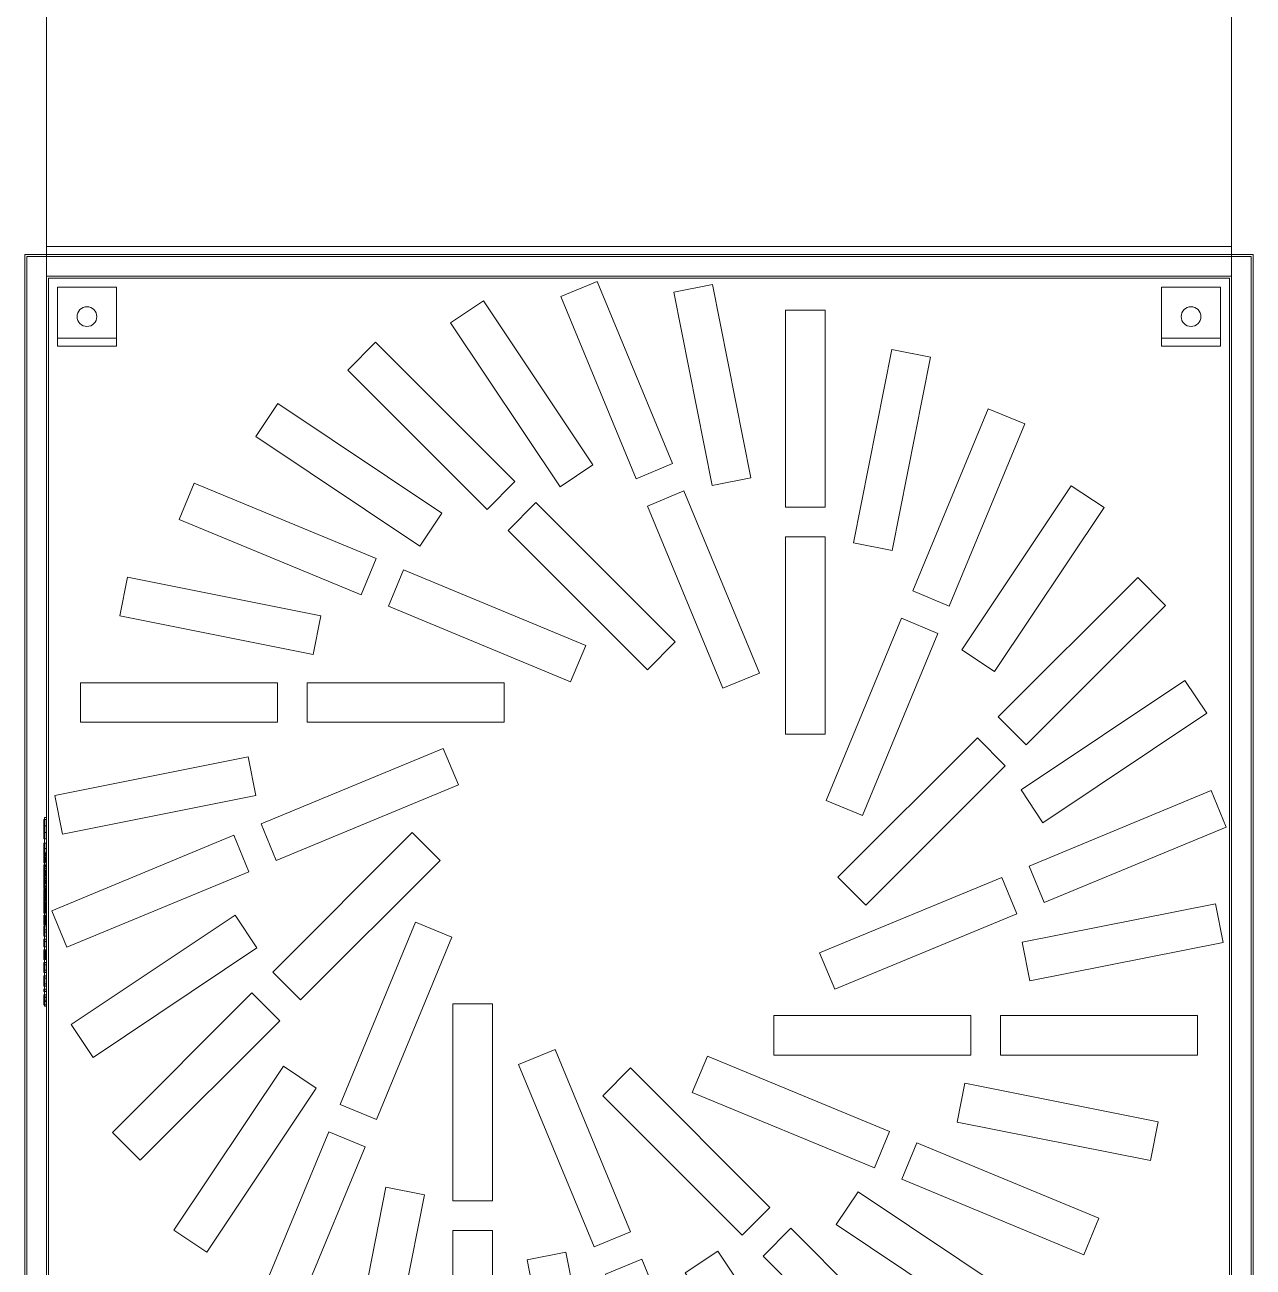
# Model space of a CAD drawing. Header units: inches. Extents: x -172 to 5713, y -54 to 3470.
# Drawn here: x 2893.8 to 2956.1, y 988.2 to 1051.2 of the extents above; entities that cross this region are included whole.
import ezdxf

# ---------------------------------------------------------------- set-up
doc = ezdxf.new("R2010")
doc.units = ezdxf.units.IN
doc.header["$MEASUREMENT"] = 0
doc.layers.add('MTY-EMIS-KANALI', color=150, linetype='Continuous', lineweight=0)
doc.layers.add('VDI3805_Objects', color=7, linetype='Continuous', lineweight=0)

# ---------------------------------------------------------------- blocks, each defined once
blk = doc.blocks.new('150_970_03')
at = {"layer": 'VDI3805_Objects', "color": 7}
for p, q in [((-0.0696, 0.3005), (-0.0696, 0.3015)), ((-0.0696, 0.3015), (0.026, 0.3015)), ((0.026, 0.3005), (-0.0696, 0.3005)), ((0.026, 0.3005), (0.026, 0.3015))]:
    blk.add_line(p, q, dxfattribs=at)
at = {"layer": 'VDI3805_Objects', "color": 38}
for p, q in [((-0.06715, 0.3018), (-0.06884, 0.3018)), ((-0.06884, 0.3018), (-0.06884, 0.3006)), ((-0.06884, 0.3018), (-0.0665964, 0.3018)), ((-0.06884, 0.3006), (-0.06715, 0.3006)), ((-0.0665964, 0.3006), (-0.06884, 0.3006)), ((-0.06527000000000001, 0.3018), (-0.06715, 0.3018)), ((-0.06715, 0.3018), (-0.06715, 0.3006)), ((-0.06715, 0.3006), (-0.06527000000000001, 0.3006)), ((-0.0665964, 0.3018), (-0.0665964, 0.3006)), ((-0.065, 0.3018), (-0.06527000000000001, 0.3018)), ((-0.06527000000000001, 0.3018), (-0.06527000000000001, 0.3006)), ((-0.06527000000000001, 0.3006), (-0.065, 0.3006)), ((-0.065, 0.3018), (-0.06382, 0.3018)), ((-0.065, 0.3018), (-0.065, 0.3006)), ((-0.06382, 0.3006), (-0.065, 0.3006)), ((-0.06382, 0.3018), (-0.06382, 0.3006)), ((-0.06094, 0.3018), (-0.06214, 0.3018)), ((-0.06214, 0.3006), (-0.06214, 0.3018)), ((-0.06094, 0.3006), (-0.06214, 0.3006)), ((-0.06094, 0.3006), (-0.06094, 0.3018)), ((-0.05834, 0.3018), (-0.05944, 0.3018)), ((-0.05944, 0.3018), (-0.05944, 0.3006)), ((-0.05944, 0.3018), (-0.0583325, 0.3018)), ((-0.05944, 0.3006), (-0.05834, 0.3006)), ((-0.0583325, 0.3006), (-0.05944, 0.3006)), ((-0.055325, 0.3018), (-0.05834, 0.3018)), ((-0.05834, 0.3018), (-0.05834, 0.3006)), ((-0.05834, 0.3006), (-0.055325, 0.3006)), ((-0.0583325, 0.3018), (-0.0583325, 0.3006)), ((-0.0583325, 0.3018), (-0.05534, 0.3018)), ((-0.05534, 0.3006), (-0.0583325, 0.3006)), ((-0.05534, 0.3018), (-0.05534, 0.3006)), ((-0.05534, 0.3018), (-0.05414, 0.3018)), ((-0.05414, 0.3006), (-0.05534, 0.3006)), ((-0.05414, 0.3018), (-0.055325, 0.3018)), ((-0.055325, 0.3018), (-0.055325, 0.3006)), ((-0.055325, 0.3006), (-0.05414, 0.3006)), ((-0.05414, 0.3018), (-0.05414, 0.3006)), ((-0.05134, 0.3018), (-0.05254, 0.3018)), ((-0.05254, 0.3018), (-0.05254, 0.3006)), ((-0.05254, 0.3006), (-0.05134, 0.3006)), ((-0.04864, 0.3018), (-0.05134, 0.3018)), ((-0.05134, 0.3018), (-0.05134, 0.3006)), ((-0.05134, 0.3006), (-0.04864, 0.3006)), ((-0.04864, 0.3018), (-0.04754, 0.3018)), ((-0.04864, 0.3018), (-0.04864, 0.3006)), ((-0.04754, 0.3006), (-0.04864, 0.3006)), ((-0.04754, 0.3018), (-0.04754, 0.3006)), ((-0.0459201, 0.3018), (-0.0459329, 0.3018)), ((-0.0459329, 0.3018), (-0.0459329, 0.3006)), ((-0.0459329, 0.3018), (-0.0453741, 0.3018)), ((-0.0459329, 0.3006), (-0.0459201, 0.3006)), ((-0.0453741, 0.3006), (-0.0459329, 0.3006)), ((-0.0453733, 0.3018), (-0.04593219999999999, 0.3018)), ((-0.04593219999999999, 0.3018), (-0.04593219999999999, 0.3006)), ((-0.04593219999999999, 0.3018), (-0.0459201, 0.3018)), ((-0.04593219999999999, 0.3006), (-0.0453733, 0.3006)), ((-0.0459201, 0.3006), (-0.04593219999999999, 0.3006)), ((-0.0459201, 0.3018), (-0.0455901, 0.3018)), ((-0.04558230000000001, 0.3018), (-0.0459201, 0.3018)), ((-0.0459201, 0.3018), (-0.0459201, 0.3006)), ((-0.0455901, 0.3006), (-0.0459201, 0.3006)), ((-0.0459201, 0.3006), (-0.04558230000000001, 0.3006)), ((-0.0455901, 0.3018), (-0.0455901, 0.3006)), ((-0.0455901, 0.3018), (-0.0453162, 0.3018)), ((-0.0453162, 0.3006), (-0.0455901, 0.3006)), ((-0.0453069, 0.3018), (-0.04558230000000001, 0.3018)), ((-0.04558230000000001, 0.3018), (-0.04558230000000001, 0.3006)), ((-0.04558230000000001, 0.3006), (-0.0453069, 0.3006)), ((-0.0453741, 0.3018), (-0.0453741, 0.3006)), ((-0.0453741, 0.3018), (-0.0447722, 0.3018)), ((-0.0447722, 0.3006), (-0.0453741, 0.3006)), ((-0.0447714, 0.3018), (-0.0453733, 0.3018)), ((-0.0453733, 0.3018), (-0.0453733, 0.3006)), ((-0.0453733, 0.3006), (-0.0447714, 0.3006)), ((-0.0453162, 0.3018), (-0.0453162, 0.3006)), ((-0.0453162, 0.3018), (-0.0449987, 0.3018)), ((-0.0449987, 0.3006), (-0.0453162, 0.3006)), ((-0.0449881, 0.3018), (-0.0453069, 0.3018)), ((-0.0453069, 0.3018), (-0.0453069, 0.3006)), ((-0.0453069, 0.3006), (-0.0449881, 0.3006)), ((-0.0449987, 0.3018), (-0.0449987, 0.3006)), ((-0.0449987, 0.3018), (-0.0446501, 0.3018)), ((-0.0446501, 0.3006), (-0.0449987, 0.3006)), ((-0.0446389, 0.3018), (-0.0449881, 0.3018)), ((-0.0449881, 0.3018), (-0.0449881, 0.3006)), ((-0.0449881, 0.3006), (-0.0446389, 0.3006)), ((-0.0447722, 0.3018), (-0.0447722, 0.3006)), ((-0.0447722, 0.3018), (-0.04414990000000001, 0.3018)), ((-0.04414990000000001, 0.3006), (-0.0447722, 0.3006)), ((-0.0441491, 0.3018), (-0.0447714, 0.3018)), ((-0.0447714, 0.3018), (-0.0447714, 0.3006)), ((-0.0447714, 0.3006), (-0.0441491, 0.3006)), ((-0.0446501, 0.3018), (-0.0446501, 0.3006)), ((-0.0446501, 0.3018), (-0.0442846, 0.3018)), ((-0.0442846, 0.3006), (-0.0446501, 0.3006)), ((-0.044273, 0.3018), (-0.0446389, 0.3018)), ((-0.0446389, 0.3018), (-0.0446389, 0.3006)), ((-0.0446389, 0.3006), (-0.044273, 0.3006)), ((-0.0442846, 0.3018), (-0.0442846, 0.3006)), ((-0.0442846, 0.3018), (-0.0439166, 0.3018)), ((-0.0439166, 0.3006), (-0.0442846, 0.3006)), ((-0.0439051, 0.3018), (-0.044273, 0.3018)), ((-0.044273, 0.3018), (-0.044273, 0.3006)), ((-0.044273, 0.3006), (-0.0439051, 0.3006)), ((-0.04414990000000001, 0.3018), (-0.04414990000000001, 0.3006)), ((-0.04414990000000001, 0.3018), (-0.04353030000000001, 0.3018)), ((-0.04353030000000001, 0.3006), (-0.04414990000000001, 0.3006)), ((-0.0435295, 0.3018), (-0.0441491, 0.3018)), ((-0.0441491, 0.3018), (-0.0441491, 0.3006)), ((-0.0441491, 0.3006), (-0.0435295, 0.3006)), ((-0.0439166, 0.3018), (-0.0439166, 0.3006)), ((-0.0439166, 0.3018), (-0.0435608, 0.3018)), ((-0.0435608, 0.3006), (-0.0439166, 0.3006)), ((-0.04355, 0.3018), (-0.0439051, 0.3018)), ((-0.0439051, 0.3018), (-0.0439051, 0.3006)), ((-0.0439051, 0.3006), (-0.04355, 0.3006)), ((-0.0435608, 0.3018), (-0.0435608, 0.3006)), ((-0.0435608, 0.3018), (-0.0432314, 0.3018)), ((-0.0432314, 0.3006), (-0.0435608, 0.3006)), ((-0.0432217, 0.3018), (-0.04355, 0.3018)), ((-0.04355, 0.3018), (-0.04355, 0.3006)), ((-0.04355, 0.3006), (-0.0432217, 0.3006)), ((-0.04353030000000001, 0.3018), (-0.04353030000000001, 0.3006)), ((-0.04353030000000001, 0.3018), (-0.0429366, 0.3018)), ((-0.0429366, 0.3006), (-0.04353030000000001, 0.3006)), ((-0.0429358, 0.3018), (-0.0435295, 0.3018)), ((-0.0435295, 0.3018), (-0.0435295, 0.3006)), ((-0.0435295, 0.3006), (-0.0429358, 0.3006)), ((-0.0432314, 0.3018), (-0.0432314, 0.3006)), ((-0.0432314, 0.3018), (-0.0429416, 0.3018)), ((-0.0429416, 0.3006), (-0.0432314, 0.3006)), ((-0.0429333, 0.3018), (-0.0432217, 0.3018)), ((-0.0432217, 0.3018), (-0.0432217, 0.3006)), ((-0.0432217, 0.3006), (-0.0429333, 0.3006)), ((-0.0429416, 0.3018), (-0.0429416, 0.3006)), ((-0.0429416, 0.3018), (-0.042703, 0.3018)), ((-0.042703, 0.3006), (-0.0429416, 0.3006)), ((-0.0429366, 0.3018), (-0.0429366, 0.3006)), ((-0.0429366, 0.3018), (-0.0423909, 0.3018)), ((-0.0423909, 0.3006), (-0.0429366, 0.3006)), ((-0.0423902, 0.3018), (-0.0429358, 0.3018)), ((-0.0429358, 0.3018), (-0.0429358, 0.3006)), ((-0.0429358, 0.3006), (-0.0423902, 0.3006)), ((-0.0426965, 0.3018), (-0.0429333, 0.3018)), ((-0.0429333, 0.3018), (-0.0429333, 0.3006)), ((-0.0429333, 0.3006), (-0.0426965, 0.3006)), ((-0.042703, 0.3018), (-0.042703, 0.3006)), ((-0.042703, 0.3018), (-0.0425251, 0.3018)), ((-0.0425251, 0.3006), (-0.042703, 0.3006)), ((-0.0425206, 0.3018), (-0.0426965, 0.3018)), ((-0.0426965, 0.3018), (-0.0426965, 0.3006)), ((-0.0426965, 0.3006), (-0.0425206, 0.3006)), ((-0.0425251, 0.3018), (-0.0425251, 0.3006)), ((-0.0425251, 0.3018), (-0.0424149, 0.3018)), ((-0.0424149, 0.3006), (-0.0425251, 0.3006)), ((-0.04241259999999999, 0.3018), (-0.0425206, 0.3018)), ((-0.0425206, 0.3018), (-0.0425206, 0.3006)), ((-0.0425206, 0.3006), (-0.04241259999999999, 0.3006)), ((-0.0424149, 0.3018), (-0.0424149, 0.3006)), ((-0.0424149, 0.3018), (-0.0423769, 0.3018)), ((-0.0423769, 0.3006), (-0.0424149, 0.3006)), ((-0.0423769, 0.3018), (-0.04241259999999999, 0.3018)), ((-0.04241259999999999, 0.3018), (-0.04241259999999999, 0.3006)), ((-0.04241259999999999, 0.3006), (-0.0423769, 0.3006)), ((-0.0423909, 0.3018), (-0.0423909, 0.3006)), ((-0.0423909, 0.3018), (-0.0419135, 0.3018)), ((-0.0419135, 0.3006), (-0.0423909, 0.3006)), ((-0.041913, 0.3018), (-0.0423902, 0.3018)), ((-0.0423902, 0.3018), (-0.0423902, 0.3006)), ((-0.0423902, 0.3006), (-0.041913, 0.3006)), ((-0.0423769, 0.3018), (-0.0423769, 0.3006)), ((-0.0419135, 0.3018), (-0.0419135, 0.3006)), ((-0.0419135, 0.3018), (-0.0415224, 0.3018)), ((-0.0415224, 0.3006), (-0.0419135, 0.3006)), ((-0.041522, 0.3018), (-0.041913, 0.3018)), ((-0.041913, 0.3018), (-0.041913, 0.3006)), ((-0.041913, 0.3006), (-0.041522, 0.3006)), ((-0.0415224, 0.3018), (-0.0415224, 0.3006)), ((-0.0415224, 0.3018), (-0.04123209999999999, 0.3018)), ((-0.04123209999999999, 0.3006), (-0.0415224, 0.3006)), ((-0.04123209999999999, 0.3018), (-0.04123209999999999, 0.3006)), ((-0.04123209999999999, 0.3018), (-0.0410534, 0.3018)), ((-0.0410534, 0.3006), (-0.04123209999999999, 0.3006)), ((-0.0410534, 0.3018), (-0.0410534, 0.3006)), ((-0.0410534, 0.3018), (-0.0409931, 0.3018)), ((-0.0409931, 0.3006), (-0.0410534, 0.3006)), ((-0.0409931, 0.3018), (-0.0409931, 0.3006)), ((-0.03944, 0.3018), (-0.03564, 0.3018)), ((-0.03944, 0.3018), (-0.03944, 0.3006)), ((-0.03944, 0.3018), (-0.03673999999999999, 0.3018)), ((-0.03564, 0.3006), (-0.03944, 0.3006)), ((-0.03673999999999999, 0.3006), (-0.03944, 0.3006)), ((-0.03673999999999999, 0.3018), (-0.03673999999999999, 0.3006)), ((-0.03564, 0.3018), (-0.03564, 0.3006)), ((-0.02894, 0.3018), (-0.03414, 0.3018)), ((-0.03414, 0.3018), (-0.03414, 0.3006)), ((-0.03414, 0.3018), (-0.03213999999999999, 0.3018)), ((-0.03414, 0.3006), (-0.02894, 0.3006)), ((-0.03213999999999999, 0.3006), (-0.03414, 0.3006)), ((-0.03213999999999999, 0.3018), (-0.03213999999999999, 0.3006)), ((-0.03213999999999999, 0.3018), (-0.03094, 0.3018)), ((-0.03094, 0.3006), (-0.03213999999999999, 0.3006)), ((-0.03094, 0.3018), (-0.03094, 0.3006)), ((-0.03094, 0.3018), (-0.02894, 0.3018)), ((-0.02894, 0.3006), (-0.03094, 0.3006)), ((-0.02894, 0.3018), (-0.02894, 0.3006)), ((-0.0280758, 0.3018), (-0.02812, 0.3018)), ((-0.02812, 0.3018), (-0.02812, 0.3006)), ((-0.02812, 0.3006), (-0.0280758, 0.3006)), ((-0.0280758, 0.3018), (-0.0279449, 0.3018)), ((-0.0280758, 0.3018), (-0.0280758, 0.3006)), ((-0.0279449, 0.3006), (-0.0280758, 0.3006)), ((-0.0279449, 0.3018), (-0.0279449, 0.3006)), ((-0.0279449, 0.3018), (-0.0277324, 0.3018)), ((-0.0277324, 0.3006), (-0.0279449, 0.3006)), ((-0.02776, 0.3006), (-0.02776, 0.3018)), ((-0.02776, 0.3018), (-0.0277227, 0.3018)), ((-0.0277227, 0.3006), (-0.02776, 0.3006)), ((-0.0277324, 0.3018), (-0.0277324, 0.3006)), ((-0.0277324, 0.3018), (-0.0274463, 0.3018)), ((-0.0274463, 0.3006), (-0.0277324, 0.3006)), ((-0.0277227, 0.3006), (-0.0277227, 0.3018)), ((-0.0277227, 0.3018), (-0.0276123, 0.3018)), ((-0.0276123, 0.3006), (-0.0277227, 0.3006)), ((-0.0276123, 0.3006), (-0.0276123, 0.3018)), ((-0.0276123, 0.3018), (-0.02743309999999999, 0.3018)), ((-0.02743309999999999, 0.3006), (-0.0276123, 0.3006)), ((-0.0274463, 0.3018), (-0.0274463, 0.3006)), ((-0.0274463, 0.3018), (-0.0270978, 0.3018)), ((-0.0270978, 0.3006), (-0.0274463, 0.3006)), ((-0.02743309999999999, 0.3006), (-0.02743309999999999, 0.3018)), ((-0.02743309999999999, 0.3018), (-0.0271918, 0.3018)), ((-0.0271918, 0.3006), (-0.02743309999999999, 0.3006)), ((-0.0271918, 0.3006), (-0.0271918, 0.3018)), ((-0.0271918, 0.3018), (-0.0268978, 0.3018)), ((-0.0268978, 0.3006), (-0.0271918, 0.3006)), ((-0.0270978, 0.3018), (-0.0270978, 0.3006)), ((-0.0270978, 0.3018), (-0.0267002, 0.3018)), ((-0.0267002, 0.3006), (-0.0270978, 0.3006)), ((-0.0269268, 0.3018), (-0.0269492, 0.3018)), ((-0.0269492, 0.3018), (-0.026941, 0.3018)), ((-0.0269492, 0.3018), (-0.0269492, 0.3006)), ((-0.0269492, 0.3006), (-0.026941, 0.3006)), ((-0.0269268, 0.3006), (-0.0269492, 0.3006)), ((-0.0262807, 0.3018), (-0.0269481, 0.3018)), ((-0.0269481, 0.3018), (-0.0269481, 0.3006)), ((-0.0269481, 0.3018), (-0.0264991, 0.3018)), ((-0.0269481, 0.3006), (-0.0262807, 0.3006)), ((-0.0264991, 0.3006), (-0.0269481, 0.3006)), ((-0.026941, 0.3006), (-0.0269481, 0.3006)), ((-0.026941, 0.3018), (-0.0269026, 0.3018)), ((-0.026941, 0.3018), (-0.026941, 0.3006)), ((-0.0269026, 0.3006), (-0.026941, 0.3006)), ((-0.0268748, 0.3018), (-0.0269268, 0.3018)), ((-0.0269268, 0.3018), (-0.0269268, 0.3006)), ((-0.0268748, 0.3006), (-0.0269268, 0.3006)), ((-0.0269026, 0.3018), (-0.0268356, 0.3018)), ((-0.0269026, 0.3018), (-0.0269026, 0.3006)), ((-0.0268356, 0.3006), (-0.0269026, 0.3006)), ((-0.0268978, 0.3006), (-0.0268978, 0.3018)), ((-0.0268978, 0.3018), (-0.0265624, 0.3018)), ((-0.0265624, 0.3006), (-0.0268978, 0.3006)), ((-0.0267953, 0.3018), (-0.0268748, 0.3018)), ((-0.0268748, 0.3018), (-0.0268748, 0.3006)), ((-0.0267953, 0.3006), (-0.0268748, 0.3006)), ((-0.0267427, 0.3018), (-0.0268356, 0.3018)), ((-0.0268356, 0.3018), (-0.0268356, 0.3006)), ((-0.0268356, 0.3006), (-0.0267427, 0.3006)), ((-0.0266915, 0.3018), (-0.0267953, 0.3018)), ((-0.0267953, 0.3018), (-0.0267953, 0.3006)), ((-0.0266915, 0.3006), (-0.0267953, 0.3006)), ((-0.0266277, 0.3018), (-0.0267427, 0.3018)), ((-0.0267427, 0.3018), (-0.0267427, 0.3006)), ((-0.0267427, 0.3006), (-0.0266277, 0.3006)), ((-0.0267002, 0.3018), (-0.0267002, 0.3006)), ((-0.0267002, 0.3018), (-0.0262687, 0.3018)), ((-0.0262687, 0.3006), (-0.0267002, 0.3006)), ((-0.0265677, 0.3018), (-0.0266915, 0.3018)), ((-0.0266915, 0.3018), (-0.0266915, 0.3006)), ((-0.0265677, 0.3006), (-0.0266915, 0.3006)), ((-0.0264952, 0.3018), (-0.0266277, 0.3018)), ((-0.0266277, 0.3018), (-0.0266277, 0.3006)), ((-0.0266277, 0.3006), (-0.0264952, 0.3006)), ((-0.0264288, 0.3018), (-0.0265677, 0.3018)), ((-0.0265677, 0.3018), (-0.0265677, 0.3006)), ((-0.0264288, 0.3006), (-0.0265677, 0.3006)), ((-0.0265624, 0.3006), (-0.0265624, 0.3018)), ((-0.0265624, 0.3018), (-0.0261985, 0.3018)), ((-0.0261985, 0.3006), (-0.0265624, 0.3006)), ((-0.02653, 0.3006), (-0.02653, 0.3018)), ((-0.02653, 0.3018), (-0.0265237, 0.3018)), ((-0.0265237, 0.3006), (-0.02653, 0.3006)), ((-0.0265237, 0.3006), (-0.0265237, 0.3018)), ((-0.0265237, 0.3018), (-0.0265049, 0.3018)), ((-0.0265049, 0.3006), (-0.0265237, 0.3006)), ((-0.0265049, 0.3006), (-0.0265049, 0.3018)), ((-0.0265049, 0.3018), (-0.0264744, 0.3018)), ((-0.0264744, 0.3006), (-0.0265049, 0.3006)), ((-0.0264991, 0.3018), (-0.0264991, 0.3006)), ((-0.0264991, 0.3018), (-0.02582, 0.3018)), ((-0.02582, 0.3006), (-0.0264991, 0.3006)), ((-0.0263507, 0.3018), (-0.0264952, 0.3018)), ((-0.0264952, 0.3018), (-0.0264952, 0.3006)), ((-0.0264952, 0.3006), (-0.0263507, 0.3006)), ((-0.0264744, 0.3006), (-0.0264744, 0.3018)), ((-0.0264744, 0.3018), (-0.0264333, 0.3018)), ((-0.0264333, 0.3006), (-0.0264744, 0.3006)), ((-0.0264333, 0.3006), (-0.0264333, 0.3018)), ((-0.0264333, 0.3018), (-0.0263833, 0.3018)), ((-0.0263833, 0.3006), (-0.0264333, 0.3006)), ((-0.0262807, 0.3018), (-0.0264288, 0.3018)), ((-0.0264288, 0.3018), (-0.0264288, 0.3006)), ((-0.0262807, 0.3006), (-0.0264288, 0.3006)), ((-0.0263833, 0.3006), (-0.0263833, 0.3018)), ((-0.0263833, 0.3018), (-0.0263263, 0.3018)), ((-0.0263263, 0.3006), (-0.0263833, 0.3006)), ((-0.0262, 0.3018), (-0.0263507, 0.3018)), ((-0.0263507, 0.3018), (-0.0263507, 0.3006)), ((-0.0263507, 0.3006), (-0.0262, 0.3006)), ((-0.0263263, 0.3006), (-0.0263263, 0.3018)), ((-0.0263263, 0.3018), (-0.0262644, 0.3018)), ((-0.0262644, 0.3006), (-0.0263263, 0.3006)), ((-0.0262807, 0.3018), (-0.0262807, 0.3006)), ((-0.0262687, 0.3018), (-0.0262687, 0.3006)), ((-0.0262687, 0.3018), (-0.02582, 0.3018)), ((-0.02582, 0.3006), (-0.0262687, 0.3006)), ((-0.0262644, 0.3006), (-0.0262644, 0.3018)), ((-0.0262, 0.3018), (-0.0262644, 0.3018)), ((-0.0262644, 0.3006), (-0.0262, 0.3006)), ((-0.02492, 0.3018), (-0.0262, 0.3018)), ((-0.0262, 0.3018), (-0.0262, 0.3006)), ((-0.02529, 0.3018), (-0.0262, 0.3018)), ((-0.0262, 0.3006), (-0.02492, 0.3006)), ((-0.0262, 0.3006), (-0.02529, 0.3006)), ((-0.0261985, 0.3006), (-0.0261985, 0.3018)), ((-0.0261985, 0.3018), (-0.02582, 0.3018)), ((-0.02582, 0.3006), (-0.0261985, 0.3006)), ((-0.02582, 0.3006), (-0.02582, 0.3018)), ((-0.02582, 0.3018), (-0.0254415, 0.3018)), ((-0.02582, 0.3018), (-0.0253713, 0.3018)), ((-0.02582, 0.3018), (-0.02582, 0.3006)), ((-0.02582, 0.3018), (-0.02529, 0.3018)), ((-0.0254415, 0.3006), (-0.02582, 0.3006)), ((-0.0253713, 0.3006), (-0.02582, 0.3006)), ((-0.02529, 0.3006), (-0.02582, 0.3006)), ((-0.0254415, 0.3006), (-0.0254415, 0.3018)), ((-0.0254415, 0.3018), (-0.0250776, 0.3018)), ((-0.0250776, 0.3006), (-0.0254415, 0.3006)), ((-0.0249398, 0.3018), (-0.0253713, 0.3018)), ((-0.0253713, 0.3018), (-0.0253713, 0.3006)), ((-0.0253713, 0.3006), (-0.0249398, 0.3006)), ((-0.02529, 0.3018), (-0.02529, 0.3006)), ((-0.02529, 0.3018), (-0.02492, 0.3018)), ((-0.02492, 0.3006), (-0.02529, 0.3006)), ((-0.0250776, 0.3006), (-0.0250776, 0.3018)), ((-0.0250776, 0.3018), (-0.0247422, 0.3018)), ((-0.0247422, 0.3006), (-0.0250776, 0.3006)), ((-0.0245422, 0.3018), (-0.0249398, 0.3018)), ((-0.0249398, 0.3018), (-0.0249398, 0.3006)), ((-0.0249398, 0.3006), (-0.0245422, 0.3006)), ((-0.02492, 0.3018), (-0.02492, 0.3006)), ((-0.0247422, 0.3006), (-0.0247422, 0.3018)), ((-0.0247422, 0.3018), (-0.0244482, 0.3018)), ((-0.0244482, 0.3006), (-0.0247422, 0.3006)), ((-0.0241937, 0.3018), (-0.0245422, 0.3018)), ((-0.0245422, 0.3018), (-0.0245422, 0.3006)), ((-0.0245422, 0.3006), (-0.0241937, 0.3006)), ((-0.0244482, 0.3006), (-0.0244482, 0.3018)), ((-0.0244482, 0.3018), (-0.0242069, 0.3018)), ((-0.0242069, 0.3006), (-0.0244482, 0.3006)), ((-0.0242069, 0.3006), (-0.0242069, 0.3018)), ((-0.0242069, 0.3018), (-0.0240277, 0.3018)), ((-0.0240277, 0.3006), (-0.0242069, 0.3006)), ((-0.0239076, 0.3018), (-0.0241937, 0.3018)), ((-0.0241937, 0.3018), (-0.0241937, 0.3006)), ((-0.0241937, 0.3006), (-0.0239076, 0.3006)), ((-0.0240277, 0.3006), (-0.0240277, 0.3018)), ((-0.0240277, 0.3018), (-0.0239173, 0.3018)), ((-0.0239173, 0.3006), (-0.0240277, 0.3006)), ((-0.0239173, 0.3006), (-0.0239173, 0.3018)), ((-0.02388, 0.3018), (-0.0239173, 0.3018)), ((-0.0239173, 0.3006), (-0.02388, 0.3006)), ((-0.0239076, 0.3018), (-0.0236951, 0.3018)), ((-0.0239076, 0.3018), (-0.0239076, 0.3006)), ((-0.0236951, 0.3006), (-0.0239076, 0.3006)), ((-0.02388, 0.3006), (-0.02388, 0.3018)), ((-0.0236951, 0.3018), (-0.0236951, 0.3006)), ((-0.0236951, 0.3018), (-0.0235642, 0.3018)), ((-0.0235642, 0.3006), (-0.0236951, 0.3006)), ((-0.0235642, 0.3018), (-0.0235642, 0.3006)), ((-0.0235642, 0.3018), (-0.02352, 0.3018)), ((-0.02352, 0.3006), (-0.0235642, 0.3006)), ((-0.02352, 0.3018), (-0.02352, 0.3006)), ((-0.0220498, 0.3018), (-0.0224002, 0.3018)), ((-0.0224002, 0.3018), (-0.0224002, 0.3006)), ((-0.0224002, 0.3018), (-0.0192902, 0.3018)), ((-0.0224002, 0.3006), (-0.0220498, 0.3006)), ((-0.0192902, 0.3006), (-0.0224002, 0.3006)), ((-0.0189398, 0.3018), (-0.0220498, 0.3018)), ((-0.0220498, 0.3018), (-0.0220498, 0.3006)), ((-0.0220498, 0.3006), (-0.0189398, 0.3006)), ((-0.01881, 0.3018), (-0.02192, 0.3018)), ((-0.02192, 0.3018), (-0.02192, 0.3006)), ((-0.02192, 0.3018), (-0.01351, 0.3018)), ((-0.02192, 0.3006), (-0.01881, 0.3006)), ((-0.01351, 0.3006), (-0.02192, 0.3006)), ((-0.0211948, 0.3018), (-0.0215452, 0.3018)), ((-0.0215452, 0.3018), (-0.0215452, 0.3006)), ((-0.0215452, 0.3018), (-0.0184352, 0.3018)), ((-0.0215452, 0.3006), (-0.0211948, 0.3006)), ((-0.0184352, 0.3006), (-0.0215452, 0.3006)), ((-0.0180848, 0.3018), (-0.0211948, 0.3018)), ((-0.0211948, 0.3018), (-0.0211948, 0.3006)), ((-0.0211948, 0.3006), (-0.0180848, 0.3006)), ((-0.0203468, 0.3018), (-0.0206972, 0.3018)), ((-0.0206972, 0.3018), (-0.0206972, 0.3006)), ((-0.0206972, 0.3018), (-0.0175872, 0.3018)), ((-0.0206972, 0.3006), (-0.0203468, 0.3006)), ((-0.0175872, 0.3006), (-0.0206972, 0.3006)), ((-0.0172368, 0.3018), (-0.0203468, 0.3018)), ((-0.0203468, 0.3018), (-0.0203468, 0.3006)), ((-0.0203468, 0.3006), (-0.0172368, 0.3006)), ((-0.0194916, 0.3018), (-0.019842, 0.3018)), ((-0.019842, 0.3018), (-0.019842, 0.3006)), ((-0.019842, 0.3018), (-0.016732, 0.3018)), ((-0.019842, 0.3006), (-0.0194916, 0.3006)), ((-0.016732, 0.3006), (-0.019842, 0.3006)), ((-0.0170779, 0.3018), (-0.0194916, 0.3018)), ((-0.0194916, 0.3018), (-0.0194916, 0.3006)), ((-0.0194916, 0.3006), (-0.0170779, 0.3006)), ((-0.0192902, 0.3018), (-0.0192902, 0.3006)), ((-0.0192902, 0.3018), (-0.0189398, 0.3018)), ((-0.0189398, 0.3006), (-0.0192902, 0.3006)), ((-0.0186438, 0.3018), (-0.0189942, 0.3018)), ((-0.0189942, 0.3018), (-0.0189942, 0.3006)), ((-0.0189942, 0.3018), (-0.0175758, 0.3018)), ((-0.0189942, 0.3006), (-0.0186438, 0.3006)), ((-0.0175758, 0.3006), (-0.0189942, 0.3006)), ((-0.0189398, 0.3018), (-0.0189398, 0.3006)), ((-0.0104, 0.3018), (-0.01881, 0.3018)), ((-0.01881, 0.3018), (-0.01881, 0.3006)), ((-0.01881, 0.3006), (-0.0104, 0.3006)), ((-0.0179262, 0.3018), (-0.0186438, 0.3018)), ((-0.0186438, 0.3018), (-0.0186438, 0.3006)), ((-0.0186438, 0.3006), (-0.0179262, 0.3006)), ((-0.0184352, 0.3018), (-0.0184352, 0.3006)), ((-0.0184352, 0.3018), (-0.0180848, 0.3018)), ((-0.0180848, 0.3006), (-0.0184352, 0.3006)), ((-0.0180848, 0.3018), (-0.0180848, 0.3006)), ((-0.0175758, 0.3018), (-0.0179262, 0.3018)), ((-0.0179262, 0.3018), (-0.0179262, 0.3006)), ((-0.0179262, 0.3006), (-0.0175758, 0.3006)), ((-0.0175872, 0.3018), (-0.0175872, 0.3006)), ((-0.0175872, 0.3018), (-0.0172368, 0.3018)), ((-0.0172368, 0.3006), (-0.0175872, 0.3006)), ((-0.0175758, 0.3018), (-0.0175758, 0.3006)), ((-0.0172368, 0.3018), (-0.0172368, 0.3006)), ((-0.016732, 0.3018), (-0.0170779, 0.3018)), ((-0.0170779, 0.3018), (-0.0170779, 0.3006)), ((-0.0170779, 0.3006), (-0.016732, 0.3006)), ((-0.016732, 0.3018), (-0.016732, 0.3006)), ((-0.0160439, 0.3018), (-0.0129323, 0.3018)), ((-0.0156935, 0.3018), (-0.0160439, 0.3018)), ((-0.0160439, 0.3018), (-0.0160439, 0.3006)), ((-0.0129323, 0.3006), (-0.0160439, 0.3006)), ((-0.0160439, 0.3006), (-0.0156935, 0.3006)), ((-0.0134364, 0.3018), (-0.0157016, 0.3018)), ((-0.0157016, 0.3018), (-0.0157016, 0.3006)), ((-0.0157016, 0.3018), (-0.0153512, 0.3018)), ((-0.0157016, 0.3006), (-0.0134364, 0.3006)), ((-0.0153512, 0.3006), (-0.0157016, 0.3006)), ((-0.0125821, 0.3018), (-0.0156935, 0.3018)), ((-0.0156935, 0.3018), (-0.0156935, 0.3006)), ((-0.0156935, 0.3006), (-0.0125821, 0.3006)), ((-0.0153512, 0.3018), (-0.0137866, 0.3018)), ((-0.0153512, 0.3018), (-0.0153512, 0.3006)), ((-0.0137866, 0.3006), (-0.0153512, 0.3006)), ((-0.0151955, 0.3018), (-0.0120846, 0.3018)), ((-0.0148451, 0.3018), (-0.0151955, 0.3018)), ((-0.0151955, 0.3018), (-0.0151955, 0.3006)), ((-0.0120846, 0.3006), (-0.0151955, 0.3006)), ((-0.0151955, 0.3006), (-0.0148451, 0.3006)), ((-0.0142831, 0.3018), (-0.0148529, 0.3018)), ((-0.0148529, 0.3018), (-0.0148529, 0.3006)), ((-0.0148529, 0.3018), (-0.0145679, 0.3018)), ((-0.0148529, 0.3006), (-0.0142831, 0.3006)), ((-0.0145679, 0.3006), (-0.0148529, 0.3006)), ((-0.0117345, 0.3018), (-0.0148451, 0.3018)), ((-0.0148451, 0.3018), (-0.0148451, 0.3006)), ((-0.0148451, 0.3006), (-0.0117345, 0.3006)), ((-0.0145679, 0.3018), (-0.0145679, 0.3006)), ((-0.0145679, 0.3018), (-0.0142831, 0.3018)), ((-0.0142831, 0.3006), (-0.0145679, 0.3006)), ((-0.0143402, 0.3018), (-0.0112299, 0.3018)), ((-0.0139898, 0.3018), (-0.0143402, 0.3018)), ((-0.0143402, 0.3018), (-0.0143402, 0.3006)), ((-0.0112299, 0.3006), (-0.0143402, 0.3006)), ((-0.0143402, 0.3006), (-0.0139898, 0.3006)), ((-0.0142831, 0.3018), (-0.0142831, 0.3006)), ((-0.0108798, 0.3018), (-0.0139898, 0.3018)), ((-0.0139898, 0.3018), (-0.0139898, 0.3006)), ((-0.0139898, 0.3006), (-0.0108798, 0.3006)), ((-0.0137866, 0.3018), (-0.0137866, 0.3006)), ((-0.0137866, 0.3018), (-0.0134364, 0.3018)), ((-0.0134364, 0.3006), (-0.0137866, 0.3006)), ((-0.01351, 0.3018), (-0.0104, 0.3018)), ((-0.01351, 0.3018), (-0.01351, 0.3006)), ((-0.0104, 0.3006), (-0.01351, 0.3006)), ((-0.0134364, 0.3018), (-0.0134364, 0.3006)), ((-0.0129323, 0.3018), (-0.0129323, 0.3006)), ((-0.0129323, 0.3018), (-0.0125821, 0.3018)), ((-0.0125821, 0.3006), (-0.0129323, 0.3006)), ((-0.0125821, 0.3018), (-0.0125821, 0.3006)), ((-0.0120846, 0.3018), (-0.0120846, 0.3006)), ((-0.0120846, 0.3018), (-0.0117345, 0.3018)), ((-0.0117345, 0.3006), (-0.0120846, 0.3006)), ((-0.0117345, 0.3018), (-0.0117345, 0.3006)), ((-0.0112299, 0.3018), (-0.0112299, 0.3006)), ((-0.0112299, 0.3018), (-0.0108798, 0.3018)), ((-0.0108798, 0.3006), (-0.0112299, 0.3006)), ((-0.0108798, 0.3018), (-0.0108798, 0.3006)), ((-0.0104, 0.3018), (-0.0104, 0.3006)), ((-0.00988471, 0.3018), (-0.01, 0.3018)), ((-0.01, 0.3018), (-0.01, 0.3006)), ((-0.00988471, 0.3006), (-0.01, 0.3006)), ((-0.00954328, 0.3018), (-0.00988471, 0.3018)), ((-0.00988471, 0.3018), (-0.00988471, 0.3006)), ((-0.00988471, 0.3006), (-0.00954328, 0.3006)), ((-0.00898882, 0.3018), (-0.00954328, 0.3018)), ((-0.00954328, 0.3018), (-0.00954328, 0.3006)), ((-0.00954328, 0.3006), (-0.00898882, 0.3006)), ((-0.00824264, 0.3018), (-0.00898882, 0.3018)), ((-0.00898882, 0.3018), (-0.00898882, 0.3006)), ((-0.00898882, 0.3006), (-0.00824264, 0.3006)), ((-0.00733342, 0.3018), (-0.00824264, 0.3018)), ((-0.00824264, 0.3018), (-0.00824264, 0.3006)), ((-0.00824264, 0.3006), (-0.00733342, 0.3006)), ((-0.006296100000000001, 0.3018), (-0.00733342, 0.3018)), ((-0.00733342, 0.3018), (-0.00733342, 0.3006)), ((-0.00733342, 0.3006), (-0.006296100000000001, 0.3006)), ((-0.00723659, 0.3018), (-0.0073, 0.3018)), ((-0.0073, 0.3006), (-0.0073, 0.3018)), ((-0.0073, 0.3006), (-0.00723659, 0.3006)), ((-0.00723659, 0.3006), (-0.00723659, 0.3018)), ((-0.0070488, 0.3018), (-0.00723659, 0.3018)), ((-0.00723659, 0.3006), (-0.0070488, 0.3006)), ((-0.0070488, 0.3006), (-0.0070488, 0.3018)), ((-0.00674385, 0.3018), (-0.0070488, 0.3018)), ((-0.0070488, 0.3006), (-0.00674385, 0.3006)), ((-0.00674385, 0.3006), (-0.00674385, 0.3018)), ((-0.00633345, 0.3018), (-0.00674385, 0.3018)), ((-0.00674385, 0.3006), (-0.00633345, 0.3006)), ((-0.00633345, 0.3006), (-0.00633345, 0.3018)), ((-0.00583338, 0.3018), (-0.00633345, 0.3018)), ((-0.00633345, 0.3006), (-0.00583338, 0.3006)), ((-0.00517054, 0.3018), (-0.006296100000000001, 0.3018)), ((-0.006296100000000001, 0.3018), (-0.006296100000000001, 0.3006)), ((-0.006296100000000001, 0.3006), (-0.00517054, 0.3006)), ((-0.00583338, 0.3006), (-0.00583338, 0.3018)), ((-0.00526286, 0.3018), (-0.00583338, 0.3018)), ((-0.00583338, 0.3006), (-0.00526286, 0.3006)), ((-0.0046438, 0.3018), (-0.00526286, 0.3018)), ((-0.00526286, 0.3006), (-0.00526286, 0.3018)), ((-0.00526286, 0.3006), (-0.0046438, 0.3006)), ((-0.004, 0.3018), (-0.00517054, 0.3018)), ((-0.00517054, 0.3018), (-0.00517054, 0.3006)), ((-0.00517054, 0.3006), (-0.004, 0.3006)), ((-0.0046438, 0.3006), (-0.0046438, 0.3018)), ((-0.004, 0.3018), (-0.0046438, 0.3018)), ((-0.0046438, 0.3006), (-0.004, 0.3006)), ((-0.00282946, 0.3018), (-0.004, 0.3018)), ((-0.004, 0.3018), (-0.004, 0.3006)), ((-0.0033562, 0.3018), (-0.004, 0.3018)), ((-0.004, 0.3006), (-0.00282946, 0.3006)), ((-0.004, 0.3006), (-0.0033562, 0.3006)), ((-0.0033562, 0.3006), (-0.0033562, 0.3018)), ((-0.00273714, 0.3018), (-0.0033562, 0.3018)), ((-0.0033562, 0.3006), (-0.00273714, 0.3006)), ((-0.0017039, 0.3018), (-0.00282946, 0.3018)), ((-0.00282946, 0.3018), (-0.00282946, 0.3006)), ((-0.00282946, 0.3006), (-0.0017039, 0.3006)), ((-0.00273714, 0.3006), (-0.00273714, 0.3018)), ((-0.00216662, 0.3018), (-0.00273714, 0.3018)), ((-0.00273714, 0.3006), (-0.00216662, 0.3006)), ((-0.00216662, 0.3006), (-0.00216662, 0.3018)), ((-0.00166655, 0.3018), (-0.00216662, 0.3018)), ((-0.00216662, 0.3006), (-0.00166655, 0.3006)), ((-0.0006665789999999999, 0.3018), (-0.0017039, 0.3018)), ((-0.0017039, 0.3018), (-0.0017039, 0.3006)), ((-0.0006665789999999999, 0.3006), (-0.0017039, 0.3006)), ((-0.00166655, 0.3006), (-0.00166655, 0.3018)), ((-0.00125615, 0.3018), (-0.00166655, 0.3018)), ((-0.00166655, 0.3006), (-0.00125615, 0.3006)), ((-0.00125615, 0.3006), (-0.00125615, 0.3018)), ((-0.000951198, 0.3018), (-0.00125615, 0.3018)), ((-0.00125615, 0.3006), (-0.000951198, 0.3006)), ((-0.000951198, 0.3006), (-0.000951198, 0.3018)), ((-0.0007634089999999999, 0.3018), (-0.000951198, 0.3018)), ((-0.000951198, 0.3006), (-0.0007634089999999999, 0.3006)), ((-0.0007, 0.3018), (-0.0007634089999999999, 0.3018)), ((-0.0007634089999999999, 0.3006), (-0.0007634089999999999, 0.3018)), ((-0.0007634089999999999, 0.3006), (-0.0007, 0.3006)), ((-0.0007, 0.3006), (-0.0007, 0.3018)), ((0.000242641, 0.3018), (-0.0006665789999999999, 0.3018)), ((-0.0006665789999999999, 0.3018), (-0.0006665789999999999, 0.3006)), ((0.000242641, 0.3006), (-0.0006665789999999999, 0.3006)), ((0.000988818, 0.3018), (0.000242641, 0.3018)), ((0.000242641, 0.3018), (0.000242641, 0.3006)), ((0.000988818, 0.3006), (0.000242641, 0.3006)), ((0.00154328, 0.3018), (0.000988818, 0.3018)), ((0.000988818, 0.3018), (0.000988818, 0.3006)), ((0.00154328, 0.3006), (0.000988818, 0.3006)), ((0.00188471, 0.3018), (0.00154328, 0.3018)), ((0.00154328, 0.3018), (0.00154328, 0.3006)), ((0.00188471, 0.3006), (0.00154328, 0.3006)), ((0.002, 0.3018), (0.00188471, 0.3018)), ((0.00188471, 0.3018), (0.00188471, 0.3006)), ((0.002, 0.3006), (0.00188471, 0.3006)), ((0.002, 0.3018), (0.002, 0.3006)), ((0.00571709, 0.3018), (0.00309647, 0.3018)), ((0.00309647, 0.3018), (0.00309647, 0.3006)), ((0.00309647, 0.3018), (0.00715648, 0.3018)), ((0.00309647, 0.3006), (0.00571709, 0.3006)), ((0.00715648, 0.3006), (0.00309647, 0.3006)), ((0.00372482, 0.3018), (0.00381648, 0.3018)), ((0.00372482, 0.3018), (0.00380309, 0.3018)), ((0.00372482, 0.3018), (0.00372482, 0.3006)), ((0.00381648, 0.3006), (0.00372482, 0.3006)), ((0.00380309, 0.3006), (0.00372482, 0.3006)), ((0.00380309, 0.3018), (0.00404827, 0.3018)), ((0.00380309, 0.3018), (0.00380309, 0.3006)), ((0.00404827, 0.3006), (0.00380309, 0.3006)), ((0.00381648, 0.3018), (0.00381648, 0.3006)), ((0.00381648, 0.3018), (0.00407453, 0.3018)), ((0.00407453, 0.3006), (0.00381648, 0.3006)), ((0.00404827, 0.3018), (0.00445084, 0.3018)), ((0.00404827, 0.3018), (0.00404827, 0.3006)), ((0.00445084, 0.3006), (0.00404827, 0.3006)), ((0.00407453, 0.3018), (0.00407453, 0.3006)), ((0.00407453, 0.3018), (0.00448895, 0.3018)), ((0.00448895, 0.3006), (0.00407453, 0.3006)), ((0.00445084, 0.3018), (0.00499517, 0.3018)), ((0.00445084, 0.3018), (0.00445084, 0.3006)), ((0.00499517, 0.3006), (0.00445084, 0.3006)), ((0.00448895, 0.3018), (0.00448895, 0.3006)), ((0.00448895, 0.3018), (0.00504365, 0.3018)), ((0.00504365, 0.3006), (0.00448895, 0.3006)), ((0.00499517, 0.3018), (0.00566014, 0.3018)), ((0.00499517, 0.3018), (0.00499517, 0.3006)), ((0.00566014, 0.3006), (0.00499517, 0.3006)), ((0.00504365, 0.3018), (0.00504365, 0.3006)), ((0.00504365, 0.3018), (0.00571709, 0.3018)), ((0.00571709, 0.3006), (0.00504365, 0.3006)), ((0.00641994, 0.3018), (0.00566014, 0.3018)), ((0.00566014, 0.3018), (0.00566014, 0.3006)), ((0.00566014, 0.3006), (0.00641994, 0.3006)), ((0.00571709, 0.3018), (0.00571709, 0.3006)), ((0.00724508, 0.3018), (0.00641994, 0.3018)), ((0.00641994, 0.3018), (0.00641994, 0.3006)), ((0.00641994, 0.3006), (0.00724508, 0.3006)), ((0.0065, 0.3006), (0.0065, 0.3018)), ((0.0065, 0.3018), (0.00653074, 0.3018)), ((0.00653074, 0.3006), (0.0065, 0.3006)), ((0.00653074, 0.3006), (0.00653074, 0.3018)), ((0.00653074, 0.3018), (0.00662179, 0.3018)), ((0.00662179, 0.3006), (0.00653074, 0.3006)), ((0.00662179, 0.3006), (0.00662179, 0.3018)), ((0.00662179, 0.3018), (0.00676965, 0.3018)), ((0.00676965, 0.3006), (0.00662179, 0.3006)), ((0.00696863, 0.3018), (0.00676965, 0.3018)), ((0.00676965, 0.3006), (0.00676965, 0.3018)), ((0.00676965, 0.3006), (0.00696863, 0.3006)), ((0.00696863, 0.3006), (0.00696863, 0.3018)), ((0.00721109, 0.3018), (0.00696863, 0.3018)), ((0.00696863, 0.3006), (0.00721109, 0.3006)), ((0.00715648, 0.3018), (0.00715648, 0.3006)), ((0.00715648, 0.3018), (0.0103035, 0.3018)), ((0.0103035, 0.3006), (0.00715648, 0.3006)), ((0.00721109, 0.3006), (0.00721109, 0.3018)), ((0.00748771, 0.3018), (0.00721109, 0.3018)), ((0.00721109, 0.3006), (0.00748771, 0.3006)), ((0.00810353, 0.3018), (0.00724508, 0.3018)), ((0.00724508, 0.3018), (0.00724508, 0.3006)), ((0.00724508, 0.3006), (0.00810353, 0.3006)), ((0.00748771, 0.3006), (0.00748771, 0.3018)), ((0.00778786, 0.3018), (0.00748771, 0.3018)), ((0.00748771, 0.3006), (0.00778786, 0.3006)), ((0.00778786, 0.3006), (0.00778786, 0.3018)), ((0.0081, 0.3018), (0.00778786, 0.3018)), ((0.00778786, 0.3006), (0.0081, 0.3006)), ((0.0081, 0.3006), (0.0081, 0.3018)), ((0.0081, 0.3018), (0.0104, 0.3018)), ((0.0104, 0.3006), (0.0081, 0.3006)), ((0.0131035, 0.3018), (0.00810353, 0.3018)), ((0.00810353, 0.3018), (0.00810353, 0.3006)), ((0.00810353, 0.3006), (0.0131035, 0.3006)), ((0.0103035, 0.3018), (0.0131035, 0.3018)), ((0.0103035, 0.3018), (0.0103035, 0.3006)), ((0.0131035, 0.3006), (0.0103035, 0.3006)), ((0.0104, 0.3006), (0.0104, 0.3018)), ((0.0131035, 0.3018), (0.0131035, 0.3006)), ((0.025, 0.3018), (0.0153, 0.3018)), ((0.0153, 0.3018), (0.0153, 0.3006)), ((0.0153, 0.3018), (0.0185, 0.3018)), ((0.0153, 0.3006), (0.025, 0.3006)), ((0.0185, 0.3006), (0.0153, 0.3006)), ((0.0185, 0.3018), (0.0218, 0.3018)), ((0.0185, 0.3018), (0.0185, 0.3006)), ((0.0218, 0.3006), (0.0185, 0.3006)), ((0.0218, 0.3018), (0.0218, 0.3006)), ((0.0218, 0.3018), (0.025, 0.3018)), ((0.025, 0.3006), (0.0218, 0.3006)), ((0.025, 0.3018), (0.025, 0.3006))]:
    blk.add_line(p, q, dxfattribs=at)
blk = doc.blocks.new('70003_970_03')
at = {"layer": 'VDI3805_Objects', "color": 7}
for p, q in [((0.3115, 0.3115), (-0.3115, 0.3115)), ((-0.3115, 0.3115), (-0.3115, -0.3115)), ((0.3115, -0.3115), (0.3115, 0.3115)), ((-0.0397134, 0.290228), (-0.0212358, 0.297882)), ((-0.0212358, 0.297882), (0.0170325, 0.205494)), ((0.0176703, 0.292399), (0.037286, 0.296301)), ((0.037286, 0.296301), (0.0567951, 0.198222)), ((-0.00144509, 0.19784), (-0.0397134, 0.290228)), ((0.0371793, 0.19432), (0.0176703, 0.292399)), ((-0.095571, 0.276904), (-0.0789416, 0.288015)), ((-0.0789416, 0.288015), (-0.0233846, 0.204868)), ((0.074375, 0.283333), (0.094375, 0.283333)), ((0.074375, 0.183333), (0.074375, 0.283333)), ((0.094375, 0.183333), (0.094375, 0.283333)), ((-0.040014, 0.193757), (-0.095571, 0.276904)), ((-0.147756, 0.252938), (-0.133614, 0.26708)), ((-0.133614, 0.26708), (-0.062903, 0.196369)), ((0.108712, 0.165301), (0.128221, 0.263379)), ((0.128221, 0.263379), (0.147837, 0.259478)), ((0.147837, 0.259478), (0.128328, 0.161399)), ((-0.0770452, 0.182227), (-0.147756, 0.252938)), ((-0.194263, 0.219252), (-0.183151, 0.235882)), ((-0.183151, 0.235882), (-0.100004, 0.180324)), ((0.138872, 0.140916), (0.177141, 0.233304)), ((0.177141, 0.233304), (0.195618, 0.22565)), ((0.195618, 0.22565), (0.15735, 0.133262)), ((-0.111116, 0.163695), (-0.194263, 0.219252)), ((-0.0233846, 0.204868), (-0.040014, 0.193757)), ((0.0170325, 0.205494), (-0.00144509, 0.19784)), ((-0.233304, 0.177141), (-0.22565, 0.195618)), ((-0.22565, 0.195618), (-0.133262, 0.15735)), ((-0.062903, 0.196369), (-0.0770452, 0.182227)), ((0.0567951, 0.198222), (0.0371793, 0.19432)), ((0.00429516, 0.183982), (0.0227728, 0.191635)), ((0.0227728, 0.191635), (0.06104109999999999, 0.0992475)), ((0.163695, 0.111116), (0.219252, 0.194263)), ((0.219252, 0.194263), (0.235882, 0.183151)), ((-0.06643860000000001, 0.171621), (-0.05229640000000001, 0.185763)), ((-0.05229640000000001, 0.185763), (0.0184142, 0.115052)), ((0.0425635, 0.0915938), (0.00429516, 0.183982)), ((0.074375, 0.183333), (0.094375, 0.183333)), ((0.235882, 0.183151), (0.180324, 0.100004)), ((-0.140916, 0.138872), (-0.233304, 0.177141)), ((-0.100004, 0.180324), (-0.111116, 0.163695)), ((0.0042721, 0.10091), (-0.06643860000000001, 0.171621)), ((0.074375, 0.168333), (0.094375, 0.168333)), ((0.074375, 0.06833330000000001), (0.074375, 0.168333)), ((0.094375, 0.06833330000000001), (0.094375, 0.168333)), ((0.128328, 0.161399), (0.108712, 0.165301)), ((-0.133262, 0.15735), (-0.140916, 0.138872)), ((-0.127058, 0.133132), (-0.119404, 0.15161)), ((-0.119404, 0.15161), (-0.027016, 0.113341)), ((-0.263379, 0.128221), (-0.259478, 0.147837)), ((-0.259478, 0.147837), (-0.161399, 0.128328)), ((0.182227, 0.0770452), (0.252938, 0.147756)), ((0.252938, 0.147756), (0.26708, 0.133614)), ((0.15735, 0.133262), (0.138872, 0.140916)), ((-0.0346697, 0.0948636), (-0.127058, 0.133132)), ((0.26708, 0.133614), (0.196369, 0.062903)), ((-0.165301, 0.108712), (-0.263379, 0.128221)), ((-0.161399, 0.128328), (-0.165301, 0.108712)), ((0.0948636, 0.0346697), (0.133132, 0.127058)), ((0.133132, 0.127058), (0.15161, 0.119404)), ((0.0184142, 0.115052), (0.0042721, 0.10091)), ((0.15161, 0.119404), (0.113341, 0.027016)), ((-0.027016, 0.113341), (-0.0346697, 0.0948636)), ((0.180324, 0.100004), (0.163695, 0.111116)), ((0.06104109999999999, 0.0992475), (0.0425635, 0.0915938)), ((0.193757, 0.040014), (0.276904, 0.095571)), ((0.276904, 0.095571), (0.288015, 0.0789416)), ((-0.283333, 0.074375), (-0.283333, 0.094375)), ((-0.283333, 0.094375), (-0.183333, 0.094375)), ((-0.183333, 0.074375), (-0.183333, 0.094375)), ((-0.168333, 0.094375), (-0.06833330000000001, 0.094375)), ((-0.168333, 0.074375), (-0.168333, 0.094375)), ((-0.06833330000000001, 0.074375), (-0.06833330000000001, 0.094375)), ((0.196369, 0.062903), (0.182227, 0.0770452)), ((0.288015, 0.0789416), (0.204868, 0.0233846)), ((-0.283333, 0.074375), (-0.183333, 0.074375)), ((-0.168333, 0.074375), (-0.06833330000000001, 0.074375)), ((0.074375, 0.06833330000000001), (0.094375, 0.06833330000000001)), ((0.10091, -0.0042721), (0.171621, 0.06643860000000001)), ((0.171621, 0.06643860000000001), (0.185763, 0.05229640000000001)), ((-0.296301, 0.037286), (-0.198222, 0.0567951)), ((-0.198222, 0.0567951), (-0.19432, 0.0371793)), ((-0.191635, 0.0227728), (-0.0992475, 0.06104109999999999)), ((-0.0992475, 0.06104109999999999), (-0.0915938, 0.0425635)), ((0.185763, 0.05229640000000001), (0.115052, -0.0184142)), ((-0.0915938, 0.0425635), (-0.183982, 0.00429516)), ((0.204868, 0.0233846), (0.193757, 0.040014)), ((0.19784, 0.00144509), (0.290228, 0.0397134)), ((0.290228, 0.0397134), (0.297882, 0.0212358)), ((-0.292399, 0.0176703), (-0.296301, 0.037286)), ((-0.19432, 0.0371793), (-0.292399, 0.0176703)), ((0.113341, 0.027016), (0.0948636, 0.0346697)), ((-0.183982, 0.00429516), (-0.191635, 0.0227728)), ((0.297882, 0.0212358), (0.205494, -0.0170325)), ((-0.297882, -0.0212358), (-0.205494, 0.0170325)), ((-0.205494, 0.0170325), (-0.19784, -0.00144509)), ((-0.185763, -0.05229640000000001), (-0.115052, 0.0184142)), ((-0.115052, 0.0184142), (-0.10091, 0.0042721)), ((-0.10091, 0.0042721), (-0.171621, -0.06643860000000001)), ((0.205494, -0.0170325), (0.19784, 0.00144509)), ((-0.19784, -0.00144509), (-0.290228, -0.0397134)), ((0.0915938, -0.0425635), (0.183982, -0.00429516)), ((0.115052, -0.0184142), (0.10091, -0.0042721)), ((0.183982, -0.00429516), (0.191635, -0.0227728)), ((0.19432, -0.0371793), (0.292399, -0.0176703)), ((0.292399, -0.0176703), (0.296301, -0.037286)), ((-0.290228, -0.0397134), (-0.297882, -0.0212358)), ((-0.288015, -0.0789416), (-0.204868, -0.0233846)), ((-0.204868, -0.0233846), (-0.193757, -0.040014)), ((0.191635, -0.0227728), (0.0992475, -0.06104109999999999)), ((-0.15161, -0.119404), (-0.113341, -0.027016)), ((-0.113341, -0.027016), (-0.0948636, -0.0346697)), ((-0.0948636, -0.0346697), (-0.133132, -0.127058)), ((0.198222, -0.0567951), (0.19432, -0.0371793)), ((0.296301, -0.037286), (0.198222, -0.0567951)), ((-0.193757, -0.040014), (-0.276904, -0.095571)), ((0.0992475, -0.06104109999999999), (0.0915938, -0.0425635)), ((-0.171621, -0.06643860000000001), (-0.185763, -0.05229640000000001)), ((-0.26708, -0.133614), (-0.196369, -0.062903)), ((-0.196369, -0.062903), (-0.182227, -0.0770452)), ((-0.094375, -0.168333), (-0.094375, -0.06833330000000001)), ((-0.094375, -0.06833330000000001), (-0.074375, -0.06833330000000001)), ((-0.074375, -0.168333), (-0.074375, -0.06833330000000001)), ((0.06833330000000001, -0.074375), (0.168333, -0.074375)), ((0.06833330000000001, -0.094375), (0.06833330000000001, -0.074375)), ((0.168333, -0.094375), (0.168333, -0.074375)), ((0.183333, -0.074375), (0.283333, -0.074375)), ((0.183333, -0.094375), (0.183333, -0.074375)), ((0.283333, -0.094375), (0.283333, -0.074375)), ((-0.276904, -0.095571), (-0.288015, -0.0789416)), ((-0.182227, -0.0770452), (-0.252938, -0.147756)), ((-0.06104109999999999, -0.0992475), (-0.0425635, -0.0915938)), ((-0.0425635, -0.0915938), (-0.00429516, -0.183982)), ((0.06833330000000001, -0.094375), (0.168333, -0.094375)), ((0.183333, -0.094375), (0.283333, -0.094375)), ((-0.235882, -0.183151), (-0.180324, -0.100004)), ((-0.180324, -0.100004), (-0.163695, -0.111116)), ((-0.0227728, -0.191635), (-0.06104109999999999, -0.0992475)), ((0.027016, -0.113341), (0.0346697, -0.0948636)), ((0.0346697, -0.0948636), (0.127058, -0.133132)), ((-0.0184142, -0.115052), (-0.0042721, -0.10091)), ((-0.0042721, -0.10091), (0.06643860000000001, -0.171621)), ((-0.163695, -0.111116), (-0.219252, -0.194263)), ((0.119404, -0.15161), (0.027016, -0.113341)), ((0.161399, -0.128328), (0.165301, -0.108712)), ((0.165301, -0.108712), (0.263379, -0.128221)), ((-0.133132, -0.127058), (-0.15161, -0.119404)), ((0.05229640000000001, -0.185763), (-0.0184142, -0.115052)), ((0.259478, -0.147837), (0.161399, -0.128328)), ((0.263379, -0.128221), (0.259478, -0.147837)), ((-0.252938, -0.147756), (-0.26708, -0.133614)), ((-0.195618, -0.22565), (-0.15735, -0.133262)), ((-0.15735, -0.133262), (-0.138872, -0.140916)), ((0.127058, -0.133132), (0.119404, -0.15161)), ((-0.138872, -0.140916), (-0.177141, -0.233304)), ((0.133262, -0.15735), (0.140916, -0.138872)), ((0.140916, -0.138872), (0.233304, -0.177141)), ((0.22565, -0.195618), (0.133262, -0.15735)), ((-0.147837, -0.259478), (-0.128328, -0.161399)), ((-0.128328, -0.161399), (-0.108712, -0.165301)), ((0.100004, -0.180324), (0.111116, -0.163695)), ((0.111116, -0.163695), (0.194263, -0.219252)), ((-0.108712, -0.165301), (-0.128221, -0.263379)), ((-0.094375, -0.168333), (-0.074375, -0.168333)), ((0.06643860000000001, -0.171621), (0.05229640000000001, -0.185763)), ((0.062903, -0.196369), (0.0770452, -0.182227)), ((0.0770452, -0.182227), (0.147756, -0.252938)), ((0.183151, -0.235882), (0.100004, -0.180324)), ((0.233304, -0.177141), (0.22565, -0.195618)), ((-0.219252, -0.194263), (-0.235882, -0.183151)), ((-0.094375, -0.283333), (-0.094375, -0.183333)), ((-0.094375, -0.183333), (-0.074375, -0.183333)), ((-0.074375, -0.283333), (-0.074375, -0.183333)), ((-0.00429516, -0.183982), (-0.0227728, -0.191635)), ((-0.0567951, -0.198222), (-0.0371793, -0.19432)), ((-0.0371793, -0.19432), (-0.0176703, -0.292399)), ((0.0233846, -0.204868), (0.040014, -0.193757)), ((0.040014, -0.193757), (0.095571, -0.276904)), ((-0.037286, -0.296301), (-0.0567951, -0.198222)), ((-0.0170325, -0.205494), (0.00144509, -0.19784)), ((0.00144509, -0.19784), (0.0397134, -0.290228)), ((0.133614, -0.26708), (0.062903, -0.196369)), ((0.0212358, -0.297882), (-0.0170325, -0.205494)), ((0.0789416, -0.288015), (0.0233846, -0.204868)), ((0.194263, -0.219252), (0.183151, -0.235882)), ((-0.177141, -0.233304), (-0.195618, -0.22565)), ((0.147756, -0.252938), (0.133614, -0.26708)), ((-0.128221, -0.263379), (-0.147837, -0.259478)), ((0.095571, -0.276904), (0.0789416, -0.288015)), ((-0.094375, -0.283333), (-0.074375, -0.283333)), ((-0.0176703, -0.292399), (-0.037286, -0.296301)), ((0.0397134, -0.290228), (0.0212358, -0.297882)), ((0.3115, -0.3115), (-0.3115, -0.3115))]:
    blk.add_line(p, q, dxfattribs=at)
at = {"layer": 'VDI3805_Objects', "color": 0}
for p, q in [((0.3105, 0.3105), (-0.3105, 0.3105)), ((-0.3105, 0.3105), (-0.3105, -0.3105)), ((0.3105, 0.3105), (0.3105, -0.3105)), ((0.3105, -0.3105), (-0.3105, -0.3105))]:
    blk.add_line(p, q, dxfattribs=at)
blk = doc.blocks.new('70205_970_03')
at = {"layer": 'VDI3805_Objects', "color": 253}
for p, q in [((0.3005, 0.3005), (-0.3005, 0.3005)), ((-0.2995, 0.2995), (0.2995, 0.2995)), ((0.2995, 0.2995), (0.2995, -0.2995)), ((0.3005, -0.3005), (0.3005, 0.3005)), ((0.3005, 0.3005), (0.315612, 0.3005)), ((0.4355, 0.3005), (0.3005, 0.3005)), ((0.315612, -0.3005), (0.315612, 0.3005)), ((0.315612, 0.3005), (0.4355, 0.3005)), ((0.265, 0.265), (0.265, 0.295)), ((0.265, 0.295), (0.295, 0.295)), ((0.295, 0.295), (0.269, 0.295)), ((0.269, 0.265), (0.269, 0.295)), ((0.295, 0.265), (0.295, 0.295)), ((0.275843, 0.282778), (0.276464, 0.283536)), ((0.276464, 0.283536), (0.277222, 0.284157)), ((0.277222, 0.284157), (0.278087, 0.284619)), ((0.278087, 0.284619), (0.279025, 0.284904)), ((0.279025, 0.284904), (0.28, 0.285)), ((0.28, 0.285), (0.280975, 0.284904)), ((0.280975, 0.284904), (0.281913, 0.284619)), ((0.281913, 0.284619), (0.282778, 0.284157)), ((0.282778, 0.284157), (0.283536, 0.283536)), ((0.283536, 0.283536), (0.284157, 0.282778)), ((0.275, 0.28), (0.275096, 0.280975)), ((0.275096, 0.279025), (0.275, 0.28)), ((0.275096, 0.280975), (0.275381, 0.281913)), ((0.275381, 0.278087), (0.275096, 0.279025)), ((0.275381, 0.281913), (0.275843, 0.282778)), ((0.275843, 0.277222), (0.275381, 0.278087)), ((0.276464, 0.276464), (0.275843, 0.277222)), ((0.284157, 0.277222), (0.283536, 0.276464)), ((0.284157, 0.282778), (0.284619, 0.281913)), ((0.284619, 0.278087), (0.284157, 0.277222)), ((0.284619, 0.281913), (0.284904, 0.280975)), ((0.284904, 0.279025), (0.284619, 0.278087)), ((0.284904, 0.280975), (0.285, 0.28)), ((0.285, 0.28), (0.284904, 0.279025)), ((0.277222, 0.275843), (0.276464, 0.276464)), ((0.278087, 0.275381), (0.277222, 0.275843)), ((0.279025, 0.275096), (0.278087, 0.275381)), ((0.28, 0.275), (0.279025, 0.275096)), ((0.280975, 0.275096), (0.28, 0.275)), ((0.281913, 0.275381), (0.280975, 0.275096)), ((0.282778, 0.275843), (0.281913, 0.275381)), ((0.283536, 0.276464), (0.282778, 0.275843)), ((0.295, 0.265), (0.265, 0.265)), ((0.269, 0.265), (0.295, 0.265)), ((0.265, -0.295), (0.265, -0.265)), ((0.265, -0.265), (0.295, -0.265)), ((0.295, -0.265), (0.269, -0.265)), ((0.269, -0.295), (0.269, -0.265)), ((0.295, -0.295), (0.295, -0.265)), ((0.275843, -0.277222), (0.276464, -0.276464)), ((0.276464, -0.276464), (0.277222, -0.275843)), ((0.277222, -0.275843), (0.278087, -0.275381)), ((0.278087, -0.275381), (0.279025, -0.275096)), ((0.279025, -0.275096), (0.28, -0.275)), ((0.28, -0.275), (0.280975, -0.275096)), ((0.280975, -0.275096), (0.281913, -0.275381)), ((0.281913, -0.275381), (0.282778, -0.275843)), ((0.282778, -0.275843), (0.283536, -0.276464)), ((0.283536, -0.276464), (0.284157, -0.277222)), ((0.275, -0.28), (0.275096, -0.279025)), ((0.275096, -0.280975), (0.275, -0.28)), ((0.275096, -0.279025), (0.275381, -0.278087)), ((0.275381, -0.281913), (0.275096, -0.280975)), ((0.275381, -0.278087), (0.275843, -0.277222)), ((0.275843, -0.282778), (0.275381, -0.281913)), ((0.276464, -0.283536), (0.275843, -0.282778)), ((0.284157, -0.282778), (0.283536, -0.283536)), ((0.284157, -0.277222), (0.284619, -0.278087)), ((0.284619, -0.281913), (0.284157, -0.282778)), ((0.284619, -0.278087), (0.284904, -0.279025)), ((0.284904, -0.280975), (0.284619, -0.281913)), ((0.284904, -0.279025), (0.285, -0.28)), ((0.285, -0.28), (0.284904, -0.280975)), ((0.277222, -0.284157), (0.276464, -0.283536)), ((0.278087, -0.284619), (0.277222, -0.284157)), ((0.279025, -0.284904), (0.278087, -0.284619)), ((0.28, -0.285), (0.279025, -0.284904)), ((0.280975, -0.284904), (0.28, -0.285)), ((0.281913, -0.284619), (0.280975, -0.284904)), ((0.282778, -0.284157), (0.281913, -0.284619)), ((0.283536, -0.283536), (0.282778, -0.284157)), ((0.295, -0.295), (0.265, -0.295)), ((0.269, -0.295), (0.295, -0.295)), ((-0.3005, -0.3005), (0.3005, -0.3005)), ((0.2995, -0.2995), (-0.2995, -0.2995)), ((0.3005, -0.3005), (0.315612, -0.3005)), ((0.4355, -0.3005), (0.3005, -0.3005)), ((0.315612, -0.3005), (0.4355, -0.3005))]:
    blk.add_line(p, q, dxfattribs=at)
blk = doc.blocks.new('A$C00D65541')
at = {"layer": 'VDI3805_Objects', "xscale": 100, "yscale": 100, "zscale": 100}
for name in ['70003_970_03', '70205_970_03', '150_970_03']:
    blk.add_blockref(name, (-50.35086757811951, -0.25), dxfattribs=at)

msp = doc.modelspace()

# ---------------------------------------------------------------- block references
at = {"layer": 'MTY-EMIS-KANALI', "rotation": 90}
msp.add_blockref('A$C00D65541', (2924.70711441357, 1058.785835562296), dxfattribs=at)

doc.saveas('drawing.dxf')
